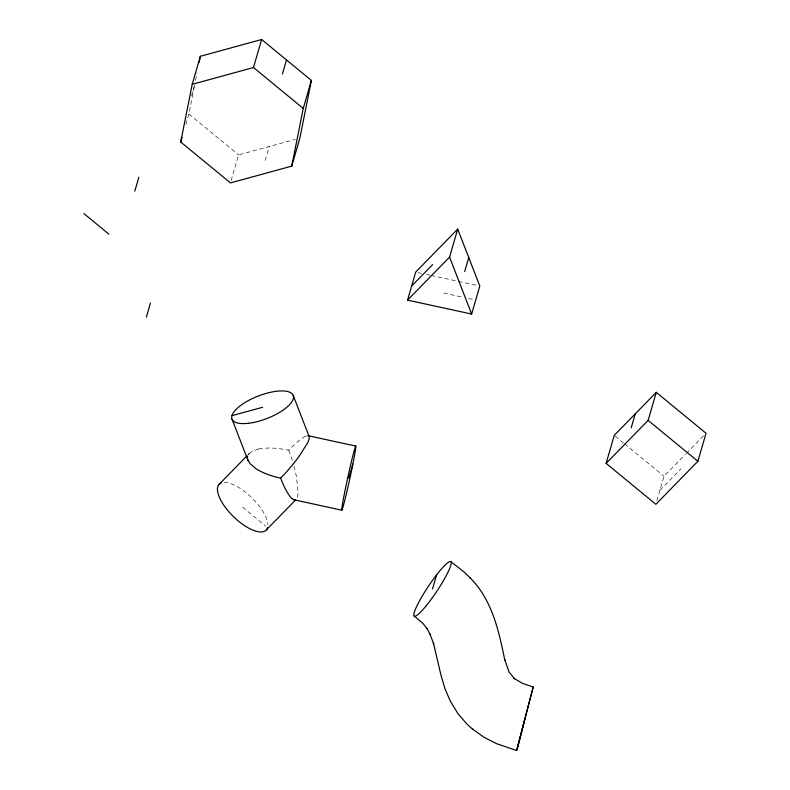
<?xml version="1.0" encoding="UTF-8"?>
<svg xmlns="http://www.w3.org/2000/svg" width="790" height="790" viewBox="0 0 790 790"><rect width="100%" height="100%" fill="white"/><g stroke="black" fill="none" stroke-linecap="round" stroke-linejoin="round"><path stroke-width="0.59" stroke-dasharray="3.95 2.96" d="M185.788 124.494L188.85 113.977L194.36 86.337M195.565 80.323L197.006 73.115M191.555 95.639L194.607 85.132M231.134 180.574L238.6 154.889L295.164 139.395M265.163 160.508L269.232 146.496M656.885 500.791L664.005 476.271L685.444 454.329M248.287 454.764L249.265 453.49L247.576 455.218M686.303 453.45L704.315 435.023M659.936 490.284L680.95 468.776M305.987 436.139L307.063 435.784M258.745 449.076L253.126 450.863L249.877 452.897A28.667 12.709 11.3 0 0 247.932 455.445M418.058 272.619L421.623 273.389M426.373 274.416L429.928 275.197M431.113 275.453L457.232 281.122M458.417 281.388L477.417 285.506M443.664 293.08L462.654 297.198M468.589 298.492L474.533 299.785M615.193 436.129L623.636 443.081M624.574 443.852L664.005 476.271M188.85 113.977L238.6 154.889M242.658 507.2L265.687 526.14M224.064 482.413A32.815 13.163 44.3 0 1 251.546 497.483A32.815 13.163 44.3 0 1 267.859 524.767M258.597 448.967A40.576 17.992 11.3 0 1 288.715 450.29A40.576 7.791 -50.6 0 1 306.115 435.952M288.735 450.27A40.922 10.28 74.7 0 1 292.735 461.844M293.979 466.209A40.922 10.28 74.7 0 1 296.615 477.565L298.047 492.506A28.667 7.199 74.7 0 1 296.655 498.826"/><path stroke-width="1.19" d="M414.227 616.141L422.867 623.34L427.104 628.751L426.827 628.346L430.323 634.686L430.076 634.182L433.69 643.959L433.374 642.784L440.988 675.302L445.185 689.285L450.547 701.639L458.21 714.032L467.226 724.361L472.39 728.992L483.934 737.179L496.614 743.686L516.66 750.5L533.211 686.994L522.644 683.449L514.083 678.403L514.586 678.798L509.115 672.083L504.474 658.929L504.79 660.124C498.846 630.894 492.081 599.778 470.159 577.875M533.211 686.994L516.66 750.5M180.703 142.003L192.217 84.313L200.364 56.288L261.638 39.5L311.388 80.412L299.874 138.102L291.727 166.127L230.463 182.915L180.703 142.003L182.056 137.332M199.159 62.301L200.364 56.288M291.727 166.127L303.251 108.437L311.388 80.412M517.726 747.251L524.935 718.742M134.794 191.17L138.862 177.167M146.387 317.037L150.456 303.034M192.217 84.313L253.491 67.525L261.638 39.5M282.445 73.964L286.513 59.951M348.785 478.128L352.853 464.115M407.541 300.121L415.688 272.096L457.706 229.1L479.787 286.029L471.64 314.055L407.541 300.121L449.569 257.125L457.706 229.1M464.678 271.572L468.747 257.56M432.525 588.896L436.594 574.893M606.108 463.384L614.255 435.359L656.273 392.353L706.033 433.266L697.886 461.291L655.868 504.297L606.108 463.384L648.136 420.379L656.273 392.353M631.19 427.874L635.259 413.861M411.61 286.108L432.624 264.611M218.939 484.537L246.737 456.077M266.378 529.863L295.49 500.1M295.628 499.754L293.929 499.764L291.915 498.46M231.983 415.659L262.606 407.275M307.942 435.695L355.767 446.064A32.815 1.116 -77.7 0 1 346.129 494.856A32.815 1.116 -77.7 0 1 344.45 493.464A32.815 1.116 -77.7 0 1 355.767 446.064M293.929 499.764L341.803 510.192M308.298 435.754L309.196 436.653A28.667 5.51 -50.6 0 1 307.152 443.684L298.966 456.551A40.922 7.861 -50.6 0 1 280.638 478.128A40.576 10.191 74.7 0 0 291.954 498.678M255.634 468.421L250.233 463.839L247.833 459.928A28.667 12.709 11.3 0 1 247.675 456.156M450.833 561.66L463.967 571.851L470.445 578.162M472.39 728.992L472.894 729.377M253.491 67.525L303.251 108.437M648.136 420.379L697.886 461.291M83.967 213.636L108.842 234.097M248.139 460.708L232.033 419.194M449.569 257.125L471.64 314.055M293.179 395.346L309.058 436.317M267.534 527.661A32.815 13.163 44.3 0 1 233.998 517.134A32.815 13.163 44.3 0 1 221.022 483.026M280.628 478.128A40.922 18.14 11.3 0 1 255.525 468.45M248.534 423.282A32.815 12.038 -21.2 0 0 293.475 396.471A32.815 12.038 -21.2 0 0 245.809 402.061A32.815 12.038 -21.2 0 0 248.534 423.282M425.83 606.207A32.815 4.868 -56.2 0 0 451.001 561.848A32.815 4.868 -56.2 0 0 420.754 598.652A32.815 4.868 -56.2 0 0 425.83 606.207"/></g></svg>
